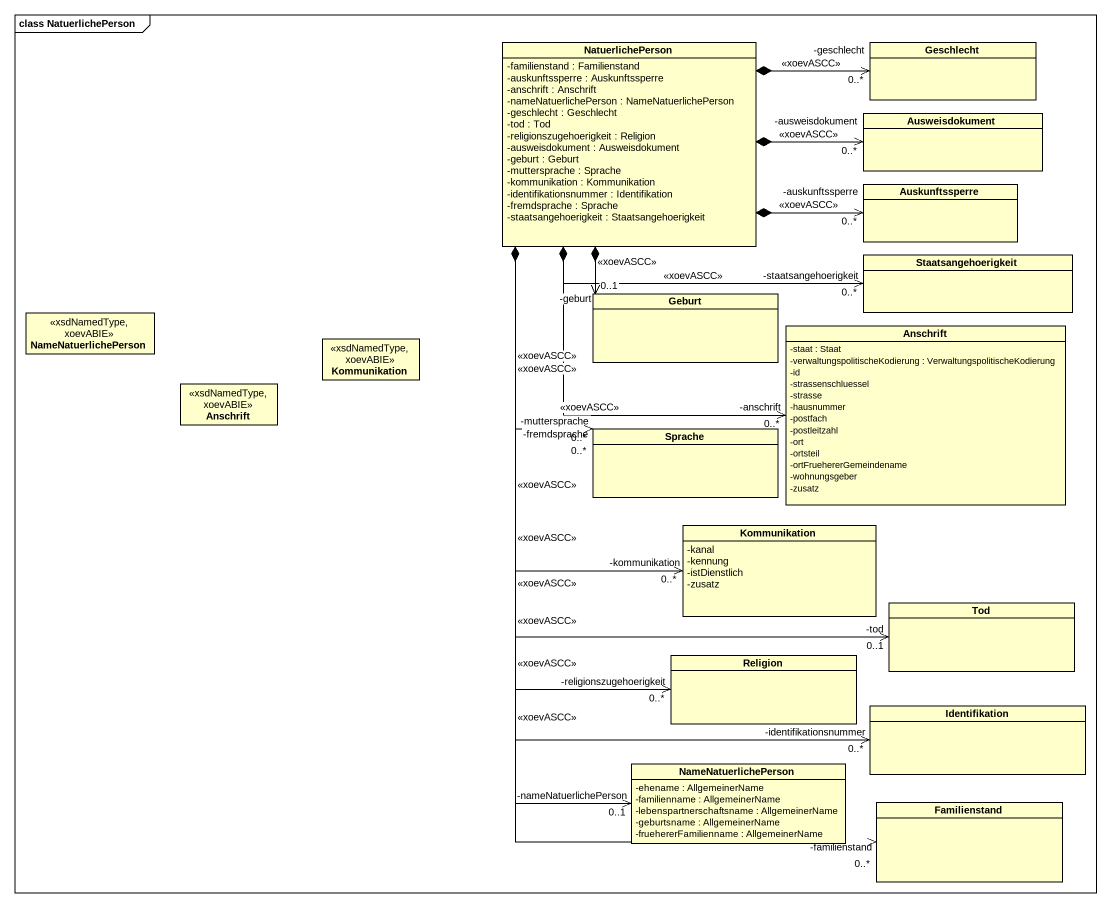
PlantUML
@startuml
mainframe class NatuerlichePerson
hide circle
hide empty members
skinparam classAttributeIconSize 0
class NatuerlichePerson {
  -familienstand : Familienstand
  -auskunftssperre : Auskunftssperre
  -anschrift : Anschrift
  -nameNatuerlichePerson : NameNatuerlichePerson
  -geschlecht : Geschlecht
  -tod : Tod
  -religionszugehoerigkeit : Religion
  -ausweisdokument : Ausweisdokument
  -geburt : Geburt
  -muttersprache : Sprache
  -kommunikation : Kommunikation
  -identifikationsnummer : Identifikation
  -fremdsprache : Sprache
  -staatsangehoerigkeit : Staatsangehoerigkeit
}
class Geschlecht
class Ausweisdokument
class Auskunftssperre
class Staatsangehoerigkeit
class Geburt
class NameNatuerlichePerson <<xsdNamedType, xoevABIE>>
class Kommunikation <<xsdNamedType, xoevABIE>>
class Anschrift {
  -staat : Staat
  -verwaltungspolitischeKodierung : VerwaltungspolitischeKodierung
  -id
  -strassenschluessel
  -strasse
  -hausnummer
  -postfach
  -postleitzahl
  -ort
  -ortsteil
  -ortFruehererGemeindename
  -wohnungsgeber
  -zusatz
}
class "Anschrift" as Anschrift_2 <<xsdNamedType, xoevABIE>>
class Sprache
class "Kommunikation" as Kommunikation_2 {
  -kanal
  -kennung
  -istDienstlich
  -zusatz
}
class Tod
class Religion
class Identifikation
class "NameNatuerlichePerson" as NameNatuerlichePerson_2 {
  -ehename : AllgemeinerName
  -familienname : AllgemeinerName
  -lebenspartnerschaftsname : AllgemeinerName
  -geburtsname : AllgemeinerName
  -fruehererFamilienname : AllgemeinerName
}
class Familienstand
NatuerlichePerson *-right-> "-geschlecht\n0..*" Geschlecht : <<xoevASCC>>
NatuerlichePerson *-right-> "-ausweisdokument\n0..*" Ausweisdokument : <<xoevASCC>>
NatuerlichePerson *-right-> "-auskunftssperre\n0..*" Auskunftssperre : <<xoevASCC>>
NatuerlichePerson *-right-> "-staatsangehoerigkeit\n0..*" Staatsangehoerigkeit : <<xoevASCC>>
NatuerlichePerson *--> "-geburt\n0..1" Geburt : <<xoevASCC>>
NatuerlichePerson *--> "-anschrift\n0..*" Anschrift : <<xoevASCC>>
NatuerlichePerson *--> "-muttersprache\n0..*" Sprache : <<xoevASCC>>
NatuerlichePerson *--> "-fremdsprache\n0..*" Sprache : <<xoevASCC>>
NatuerlichePerson *--> "-kommunikation\n0..*" Kommunikation_2 : <<xoevASCC>>
NatuerlichePerson *--> "-tod\n0..1" Tod : <<xoevASCC>>
NatuerlichePerson *--> "-religionszugehoerigkeit\n0..*" Religion : <<xoevASCC>>
NatuerlichePerson *--> "-identifikationsnummer\n0..*" Identifikation : <<xoevASCC>>
NatuerlichePerson *--> "-nameNatuerlichePerson\n0..1" NameNatuerlichePerson_2 : <<xoevASCC>>
NatuerlichePerson *--> "-familienstand\n0..*" Familienstand : <<xoevASCC>>
@enduml
